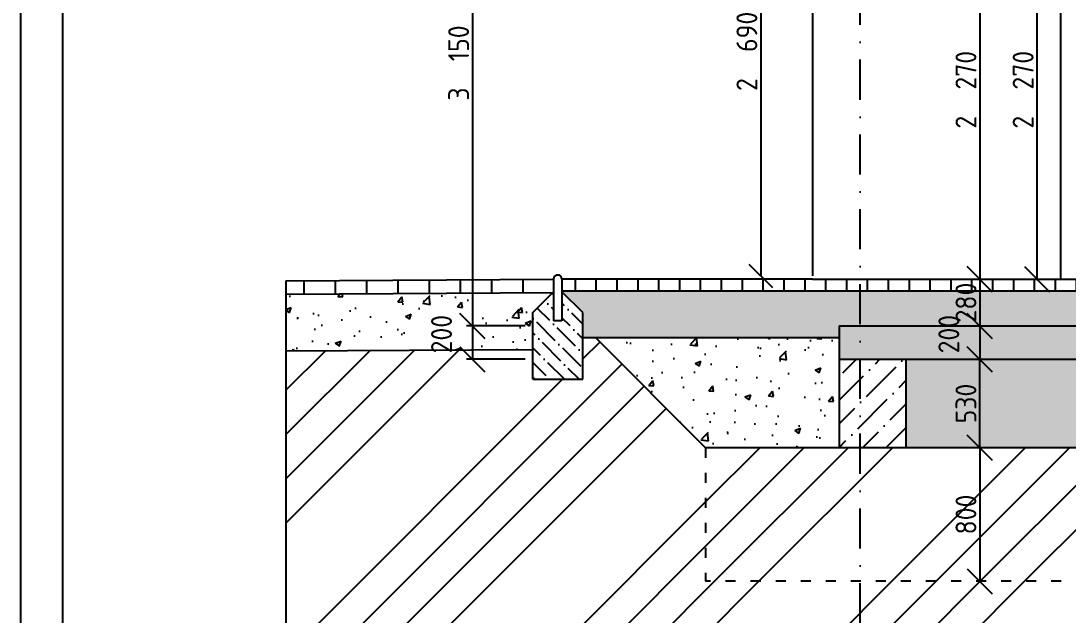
# Model space of a CAD drawing. Extents: x 3792242 to 5145247, y -1546315 to -1031918.
# Drawn here: x 3792242 to 3798514, y -1506963 to -1503403 of the extents above; entities that cross this region are included whole.
import ezdxf

# ---------------------------------------------------------------- set-up
doc = ezdxf.new("R2010")
doc.units = 0
doc.header["$MEASUREMENT"] = 0
doc.linetypes.add('ACAD_ISO03W100', pattern=[30, 12, -18])
doc.linetypes.add('BODKOCIARKOVANA_3', pattern=[5.6, 3, -1.3, 0, -1.3])
doc.layers.get('0').update_dxf_attribs({"linetype": 'CONTINUOUS'})
doc.layers.get('Defpoints').update_dxf_attribs({"color": 61, "linetype": 'CONTINUOUS'})
for name, color, linetype in [('KÓTY', 4, 'CONTINUOUS'), ('MÚRY', 1, 'CONTINUOUS'), ('osi', 253, 'CONTINUOUS'), ('TENKÁ', 7, 'CONTINUOUS'), ('ŠRAFY', 82, 'CONTINUOUS'), ('šrafy-múry', 8, 'CONTINUOUS')]:
    doc.layers.add(name, color=color, linetype=linetype)
doc.styles.add('STYLE1', font='isocp.shx')
doc.dimstyles.new('STANDARD 50', dxfattribs={"dimtxt": 125, "dimasz": 140, "dimexe": 10, "dimexo": 200, "dimgap": 20, "dimtad": 1, "dimdsep": 46, "dimlunit": 6, "dimtxsty": 'STYLE1', "dimblk1": 'OBLIQUE', "dimblk2": 'OBLIQUE', "dimsah": 1, "dimcen": 2.5, "dimse1": 1, "dimse2": 1, "dimadec": 0, "dimazin": 0, "dimtfac": 1, "dimtmove": 1, "dimatfit": 3, "dimldrblk": 'OBLIQUE', "dimfxl": 1, "dimtolj": 1, "dimtzin": 0, "dimarcsym": 0})
doc.dimstyles.new('STANDARD-50', dxfattribs={"dimtxt": 125, "dimasz": 150, "dimexe": 10, "dimexo": 200, "dimgap": 20, "dimtad": 1, "dimdsep": 46, "dimlunit": 6, "dimtxsty": 'STYLE1', "dimblk1": 'OBLIQUE', "dimblk2": 'OBLIQUE', "dimsah": 1, "dimcen": 2.5, "dimse1": 1, "dimse2": 1, "dimadec": 0, "dimazin": 0, "dimtfac": 1, "dimtmove": 1, "dimatfit": 3, "dimldrblk": 'OBLIQUE', "dimfxl": 1, "dimtolj": 1, "dimtzin": 0, "dimarcsym": 0})
pattern_1 = [(45, (-120860.31, 36883.5), (53.0330086, 194.4543648), [250, -50, 0, -50])]
pattern_2 = [(50, (-12142579.75, 625210.72), (358.6300913, -31.3760675), [37.5, -412.5]), (355, (-12142579.75, 625210.72), (-69.375667, 376.096067), [30, -330]), (100.4514445, (-12142549.87, 625208.1), (289.254423, 344.7199955), [31.870096, -350.571056]), (46.1842, (-12142579.75, 625310.72), (533.620665, -82.75964), [56.25, -618.75]), (96.6356355, (-12142535.3, 625303.83), (467.330973, 487.0593), [47.805171, -525.85688]), (351.184164, (-12142579.75, 625310.7), (467.330973, 487.0593), [45, -495]), (21, (-12142529.75, 625285.72), (298.453526, -201.3094453), [37.5, -412.5]), (326, (-12142529.75, 625285.72), (121.657666, 362.5750225), [30, -330]), (71.4514447, (-12142504.9, 625268.95), (420.111188, 161.2655764), [31.870095, -350.571056]), (37.5, (-12142579.75, 625210.72), (6.0799277, 166.4469269), [0, -326, 0, -335, 0, -331.25]), (7.5, (-12142579.75, 625210.72), (131.5347687, 197.205856), [0, -191, 0, -318.5, 0, -126.25]), (327.5, (-12142691.25, 625210.72), (266.9112181, -11.2774359), [0, -125, 0, -390, 0, -517.5]), (317.5, (-12142741.25, 625210.72), (291.5930847, 50.052491), [0, -162.5, 0, -259, 0, -367.5])]
pattern_3 = [(45, (42813.2, 0), (-795.49513, 795.49513), []), (45, (43078.4, 0), (-795.49513, 795.49513), []), (45, (43343.5, 0), (-795.49513, 795.49513), []), (45, (43608.7, 0), (-795.49513, 795.49513), [])]

# ---------------------------------------------------------------- blocks, each defined once
blk = doc.blocks.new('_OBLIQUE')
at = {"color": 0, "linetype": 'ByBlock'}
blk.add_line((-0.5, -0.5), (0.5, 0.5), dxfattribs=at)
blk = doc.blocks.new('*D33763')
at = {"layer": 'Defpoints', "color": 0}
for p in [(3798065.2, -1502680.3), (3798065.2, -1504950.3), (3798327.2, -1504950.3)]:
    blk.add_point(p, dxfattribs=at)
at = {"layer": 'KÓTY', "color": 0, "lineweight": -2, "ltscale": 0.25}
blk.add_line((3798327.2, -1502680.3), (3798327.2, -1504950.3), dxfattribs=at)
at = {"layer": 'KÓTY', "color": 0, "linetype": 'ByBlock', "lineweight": -2, "xscale": 150, "yscale": 150, "zscale": 150}
for p, rotation in [((3798327.2, -1502680.3), 90), ((3798327.2, -1504950.3), 270)]:
    blk.add_blockref('_OBLIQUE', p, dxfattribs=dict(at, rotation=rotation))
at = {"layer": 'KÓTY', "color": 0, "insert": (3798244.7, -1503815.3), "char_height": 125, "attachment_point": 5, "rotation": 90, "style": 'STYLE1'}
blk.add_mtext('\\A1;2ﾠ270', dxfattribs=at)
blk = doc.blocks.new('*D39715')
at = {"layer": 'Defpoints', "color": 0}
for p in [(3798289.7, -1502680.3), (3797984.7, -1504950.3), (3798289.7, -1504950.3)]:
    blk.add_point(p, dxfattribs=at)
at = {"layer": 'KÓTY', "color": 0, "lineweight": -2, "ltscale": 0.25}
blk.add_line((3797984.7, -1502680.3), (3797984.7, -1504950.3), dxfattribs=at)
at = {"layer": 'KÓTY', "color": 0, "linetype": 'ByBlock', "lineweight": -2, "xscale": 150, "yscale": 150, "zscale": 150}
for p, rotation in [((3797984.7, -1502680.3), 90), ((3797984.7, -1504950.3), 270)]:
    blk.add_blockref('_OBLIQUE', p, dxfattribs=dict(at, rotation=rotation))
at = {"layer": 'KÓTY', "color": 0, "insert": (3797902.2, -1503815.3), "char_height": 125, "attachment_point": 5, "rotation": 90, "style": 'STYLE1'}
blk.add_mtext('\\A1;2ﾠ270', dxfattribs=at)
blk = doc.blocks.new('*D39716')
at = {"layer": 'Defpoints', "color": 0}
for p in [(3797984.7, -1505430.3), (3798438.7, -1505430.3), (3798438.7, -1505960.3)]:
    blk.add_point(p, dxfattribs=at)
at = {"layer": 'KÓTY', "color": 0, "lineweight": -2, "ltscale": 0.25}
blk.add_line((3797984.7, -1505960.3), (3797984.7, -1505430.3), dxfattribs=at)
at = {"layer": 'KÓTY', "color": 0, "linetype": 'ByBlock', "lineweight": -2, "xscale": 150, "yscale": 150, "zscale": 150}
for p, rotation in [((3797984.7, -1505430.3), 90), ((3797984.7, -1505960.3), 270)]:
    blk.add_blockref('_OBLIQUE', p, dxfattribs=dict(at, rotation=rotation))
at = {"layer": 'KÓTY', "color": 0, "insert": (3797902.2, -1505695.3), "char_height": 125, "attachment_point": 5, "rotation": 90, "style": 'STYLE1'}
blk.add_mtext('\\A1;530', dxfattribs=at)
blk = doc.blocks.new('*D39717')
at = {"layer": 'Defpoints', "color": 0}
for p in [(3798438.7, -1505960.3), (3797984.7, -1506760.3), (3798438.7, -1506760.3)]:
    blk.add_point(p, dxfattribs=at)
at = {"layer": 'KÓTY', "color": 0, "lineweight": -2, "ltscale": 0.25}
blk.add_line((3797984.7, -1505960.3), (3797984.7, -1506760.3), dxfattribs=at)
at = {"layer": 'KÓTY', "color": 0, "linetype": 'ByBlock', "lineweight": -2, "xscale": 150, "yscale": 150, "zscale": 150}
for p, rotation in [((3797984.7, -1505960.3), 90), ((3797984.7, -1506760.3), 270)]:
    blk.add_blockref('_OBLIQUE', p, dxfattribs=dict(at, rotation=rotation))
at = {"layer": 'KÓTY', "color": 0, "insert": (3797902.2, -1506360.3), "char_height": 125, "attachment_point": 5, "rotation": 90, "style": 'STYLE1'}
blk.add_mtext('\\A1;800', dxfattribs=at)
blk = doc.blocks.new('*D39718')
at = {"layer": 'Defpoints', "color": 0}
for p in [(3797984.7, -1504950.3), (3797984.7, -1505230.3), (3797984.7, -1505230.3)]:
    blk.add_point(p, dxfattribs=at)
at = {"layer": 'KÓTY', "color": 0, "lineweight": -2, "ltscale": 0.25}
blk.add_line((3797984.7, -1504950.3), (3797984.7, -1505230.3), dxfattribs=at)
at = {"layer": 'KÓTY', "color": 0, "linetype": 'ByBlock', "lineweight": -2, "xscale": 150, "yscale": 150, "zscale": 150}
for p, rotation in [((3797984.7, -1504950.3), 90), ((3797984.7, -1505230.3), 270)]:
    blk.add_blockref('_OBLIQUE', p, dxfattribs=dict(at, rotation=rotation))
at = {"layer": 'KÓTY', "color": 0, "insert": (3797902.2, -1505090.3), "char_height": 125, "attachment_point": 5, "rotation": 90, "style": 'STYLE1'}
blk.add_mtext('\\A1;280', dxfattribs=at)
blk = doc.blocks.new('*D39719')
at = {"layer": 'Defpoints', "color": 0}
for p in [(3797984.7, -1505230.3), (3797984.7, -1505430.3), (3797984.7, -1505430.3)]:
    blk.add_point(p, dxfattribs=at)
at = {"layer": 'KÓTY', "color": 0, "lineweight": -2, "ltscale": 0.25}
blk.add_line((3797984.7, -1505230.3), (3797984.7, -1505430.3), dxfattribs=at)
at = {"layer": 'KÓTY', "color": 0, "linetype": 'ByBlock', "lineweight": -2, "xscale": 150, "yscale": 150, "zscale": 150}
for p, rotation in [((3797984.7, -1505230.3), 90), ((3797984.7, -1505430.3), 270)]:
    blk.add_blockref('_OBLIQUE', p, dxfattribs=dict(at, rotation=rotation))
at = {"layer": 'KÓTY', "color": 0, "insert": (3797799.7, -1505279.5), "char_height": 125, "attachment_point": 5, "rotation": 90, "style": 'STYLE1'}
blk.add_mtext('\\A1;200', dxfattribs=at)
blk = doc.blocks.new('*D49171')
at = {"layer": 'Defpoints', "color": 0}
for p in [(3796982.7, -1502240.3), (3796672.7, -1504930.3), (3796982.7, -1504930.3)]:
    blk.add_point(p, dxfattribs=at)
at = {"layer": 'KÓTY', "color": 0, "lineweight": -2}
blk.add_line((3796672.7, -1502240.3), (3796672.7, -1504930.3), dxfattribs=at)
at = {"layer": 'KÓTY', "color": 0, "linetype": 'ByBlock', "lineweight": -2, "xscale": 140, "yscale": 140, "zscale": 140}
for p, rotation in [((3796672.7, -1502240.3), 90), ((3796672.7, -1504930.3), 270)]:
    blk.add_blockref('_OBLIQUE', p, dxfattribs=dict(at, rotation=rotation))
at = {"layer": 'KÓTY', "color": 0, "insert": (3796590.2, -1503585.3), "char_height": 125, "attachment_point": 5, "rotation": 90, "style": 'STYLE1'}
blk.add_mtext('\\A1;2ﾠ690', dxfattribs=at)
blk = doc.blocks.new('*D49268')
at = {"layer": 'Defpoints', "color": 0}
for p in [(3797522.7, -1502080.3), (3794946.2, -1505230.3), (3797142.7, -1505230.3)]:
    blk.add_point(p, dxfattribs=at)
at = {"layer": 'KÓTY', "color": 0, "lineweight": -2, "ltscale": 0.25}
blk.add_line((3794946.2, -1502080.3), (3794946.2, -1505230.3), dxfattribs=at)
at = {"layer": 'KÓTY', "color": 0, "linetype": 'ByBlock', "lineweight": -2, "xscale": 150, "yscale": 150, "zscale": 150}
for p, rotation in [((3794946.2, -1502080.3), 90), ((3794946.2, -1505230.3), 270)]:
    blk.add_blockref('_OBLIQUE', p, dxfattribs=dict(at, rotation=rotation))
at = {"layer": 'KÓTY', "color": 0, "insert": (3794863.7, -1503655.3), "char_height": 125, "attachment_point": 5, "rotation": 90, "style": 'STYLE1'}
blk.add_mtext('\\A1;3ﾠ150', dxfattribs=at)
blk = doc.blocks.new('*D49269')
at = {"layer": 'Defpoints', "color": 0}
for p in [(3797142.7, -1505230.3), (3794946.2, -1505430.3), (3797142.7, -1505430.3)]:
    blk.add_point(p, dxfattribs=at)
at = {"layer": 'KÓTY', "color": 0, "lineweight": -2, "ltscale": 0.25}
blk.add_line((3794946.2, -1505230.3), (3794946.2, -1505430.3), dxfattribs=at)
at = {"layer": 'KÓTY', "color": 0, "linetype": 'ByBlock', "lineweight": -2, "xscale": 150, "yscale": 150, "zscale": 150}
for p, rotation in [((3794946.2, -1505230.3), 90), ((3794946.2, -1505430.3), 270)]:
    blk.add_blockref('_OBLIQUE', p, dxfattribs=dict(at, rotation=rotation))
at = {"layer": 'KÓTY', "color": 0, "insert": (3794761.2, -1505279.5), "char_height": 125, "attachment_point": 5, "rotation": 90, "style": 'STYLE1'}
blk.add_mtext('\\A1;200', dxfattribs=at)

msp = doc.modelspace()

# ---------------------------------------------------------------- hatches: boundary and pattern name
at = {"layer": 'ŠRAFY', "ltscale": 0.25}
h = msp.add_hatch(dxfattribs=at)
h.set_pattern_fill('ANSI34', color=256, scale=1500)
h.set_pattern_definition(pattern_3)
h.paths.add_polyline_path([(3843812.693, -1506860.27), (3843812.693, -1506760.27), (3845012.693, -1506760.27), (3848402.693, -1506760.27), (3848402.693, -1505960.27), (3850427.693, -1505960.27), (3850427.693, -1506760.27), (3852627.693, -1506760.27), (3854353.693, -1506760.27), (3855292.693, -1506760.27), (3855292.693, -1506860.27), (3857092.693, -1506860.27), (3857092.693, -1506760.27), (3857092.693, -1505960.27), (3858312.693, -1504740.27), (3858549.193, -1504740.27), (3858549.193, -1508064.5), (3793829.193, -1508064.5), (3793829.193, -1505380.278), (3795307.693, -1505371.058), (3795307.693, -1505550.27), (3795607.693, -1505550.27), (3795607.693, -1505300.27), (3795682.693, -1505300.27), (3796342.693, -1505960.27), (3796342.693, -1506760.27), (3798763.693, -1506760.27), (3808758.193, -1506760.27), (3809872.693, -1506760.27), (3811372.693, -1506760.27), (3811372.693, -1505960.27), (3842012.693, -1505960.27), (3842012.693, -1506760.27), (3842012.693, -1506860.27)])
h = msp.add_hatch(dxfattribs=at)
h.set_pattern_fill('ANSI31', color=256, scale=1500, angle=45)
h.set_pattern_definition([(90, (42813.2, 0), (-187.5, 1e-14), [])])
h.paths.add_polyline_path([(3795432.693, -1505025.27), (3795432.693, -1504950.27), (3793829.193, -1504960.27), (3793829.193, -1505040.272), (3795427.66, -1505030.303)])
h = msp.add_hatch(dxfattribs=at)
h.set_pattern_fill('AR-SAND', color=256, scale=50)
h.set_pattern_definition([(37.5, (42813.19, 0), (-3.1496679, 96.3411885), [0, -76, 0, -85, 0, -81.25]), (7.5, (42813.19, 0), (88.4888353, 141.1073033), [0, -41, 0, -68.5, 0, -26.25]), (327.5, (42751.69, 0), (155.7070931, 0.2829527), [0, -25, 0, -90, 0, -117.5]), (317.5, (42751.69, 0), (150.3063302, 43.8837782), [0, -12.5, 0, -59, 0, -67.5])])
h.paths.add_polyline_path([(3796982.693, -1505020.27), (3795482.693, -1505020.27), (3795482.693, -1505025.27), (3795607.693, -1505150.27), (3795607.693, -1505300.27), (3797142.693, -1505300.27), (3797142.693, -1505230.27), (3807257.152, -1505230.27), (3807257.152, -1505020.27), (3798292.693, -1505020.27)])
h.paths.add_polyline_path([(3797777.193, -1505234.07), (3797777.193, -1504946.471), (3798027.193, -1504946.471), (3798027.193, -1505234.07)], flags=9)
h.paths.add_polyline_path([(3797674.693, -1505423.319), (3797674.693, -1505135.721), (3797924.693, -1505135.721), (3797924.693, -1505423.319)], flags=9)
h = msp.add_hatch(dxfattribs=at)
h.set_pattern_fill('ANSI31', color=256, scale=1000, angle=45)
h.set_pattern_definition([(90, (42813.19, 0), (-125, 8e-15), [])])
h.paths.add_polyline_path([(3807257.152, -1505020.27), (3807257.152, -1504950.27), (3806219.652, -1504950.27), (3800833.652, -1504950.27), (3798537.693, -1504950.27), (3798467.693, -1504950.27), (3796982.693, -1504950.27), (3795482.693, -1504950.27), (3795482.693, -1505020.27), (3796982.693, -1505020.27), (3798292.693, -1505020.27)])
h.paths.add_polyline_path([(3797777.193, -1505234.07), (3797777.193, -1504946.471), (3798027.193, -1504946.471), (3798027.193, -1505234.07)], flags=9)
h = msp.add_hatch(dxfattribs=at)
h.set_pattern_fill('AR-CONC', color=256, scale=50)
h.set_pattern_definition(pattern_2)
h.paths.add_polyline_path([(3795427.66, -1505030.303), (3793829.193, -1505040.272), (3793829.193, -1505380.278), (3795307.693, -1505371.058), (3795307.693, -1505150.27)])
h = msp.add_hatch(dxfattribs=at)
h.set_pattern_fill('ANSI36', color=256, scale=500, angle=90)
h.set_pattern_definition([(135, (-12147373.675, 623547.38), (-121.53397802, 33.14563037), [156.25, -31.25, 0, -31.25])])
h.paths.add_polyline_path([(3795607.693, -1505150.27), (3795482.693, -1505025.27), (3795482.693, -1505200.27), (3795432.693, -1505200.27), (3795432.693, -1505025.27), (3795307.693, -1505150.27), (3795307.693, -1505550.27), (3795607.693, -1505550.27)])
h = msp.add_hatch(dxfattribs=at)
h.set_pattern_fill('AR-CONC', color=256, scale=50)
h.set_pattern_definition(pattern_2)
h.paths.add_polyline_path([(3797142.693, -1505300.27), (3795682.693, -1505300.27), (3796342.693, -1505960.27), (3797142.693, -1505960.27), (3797142.693, -1505430.27)])
h = msp.add_hatch(dxfattribs=at)
h.set_pattern_fill('AR-CONC', color=256, scale=50)
h.set_pattern_definition(pattern_2)
h.paths.add_polyline_path([(3810422.693, -1505430.27), (3797542.693, -1505430.27), (3797542.693, -1505960.27), (3810422.693, -1505960.27)])
h.paths.add_polyline_path([(3809061.193, -1505839.07), (3809061.193, -1505551.471), (3809311.193, -1505551.471), (3809311.193, -1505839.07)], flags=24)
h.paths.add_polyline_path([(3808308.035, -1505462.895), (3808826.884, -1505462.895), (3808826.884, -1505662.944), (3808308.035, -1505662.944)], flags=24)
h.paths.add_polyline_path([(3804194.458, -1505648.894), (3804700.807, -1505648.894), (3804700.807, -1505848.944), (3804194.458, -1505848.944)], flags=24)
h.paths.add_polyline_path([(3797777.193, -1505839.07), (3797777.193, -1505551.471), (3798027.193, -1505551.471), (3798027.193, -1505839.07)], flags=24)
h.paths.add_polyline_path([(3798763.035, -1505462.895), (3799281.884, -1505462.895), (3799281.884, -1505662.944), (3798763.035, -1505662.944)], flags=24)
h = msp.add_hatch(dxfattribs=at)
h.set_pattern_fill('ANSI34', color=256, scale=1500)
h.set_pattern_definition(pattern_3)
h.paths.add_polyline_path([(3809872.693, -1506760.27), (3809872.693, -1505960.27), (3797542.693, -1505960.27), (3797142.693, -1505960.27), (3796342.693, -1505960.27), (3796342.693, -1506760.27)])
h.paths.add_polyline_path([(3809061.193, -1506504.07), (3809061.193, -1506216.471), (3809311.193, -1506216.471), (3809311.193, -1506504.07)], flags=24)
h.paths.add_polyline_path([(3808309.582, -1506185.2), (3808815.93, -1506185.2), (3808815.93, -1506385.249), (3808309.582, -1506385.249)], flags=24)
h.paths.add_polyline_path([(3797777.193, -1506504.07), (3797777.193, -1506216.471), (3798027.193, -1506216.471), (3798027.193, -1506504.07)], flags=24)
h.paths.add_polyline_path([(3798702.082, -1506185.2), (3799208.43, -1506185.2), (3799208.43, -1506385.249), (3798702.082, -1506385.249)], flags=24)
at = {"layer": 'šrafy-múry'}
h = msp.add_hatch(dxfattribs=at)
h.set_pattern_fill('ANSI36', color=253, scale=800, angle=180)
h.set_pattern_definition(pattern_1)
h.paths.add_polyline_path([(3810822.693, -1505230.27), (3797142.693, -1505230.27), (3797142.693, -1505430.27), (3810822.693, -1505430.27)])
h = msp.add_hatch(dxfattribs=at)
h.set_pattern_fill('ANSI36', color=253, scale=800, angle=180)
h.set_pattern_definition(pattern_1)
h.paths.add_polyline_path([(3797142.693, -1505430.27), (3797142.693, -1505960.27), (3797542.693, -1505960.27), (3797542.693, -1505430.27)])

# ---------------------------------------------------------------- linework, layer by layer
at = {"color": 253}
for p, q in [((3797142.693, -1505960.27), (3796342.693, -1505960.27)), ((3810422.693, -1505960.27), (3797542.693, -1505960.27))]:
    msp.add_line(p, q, dxfattribs=at)
at = {"layer": 'Defpoints'}
msp.add_line((3793829.193, -1504960.27), (3793829.193, -1508064.5), dxfattribs=at)
at = {"layer": 'KÓTY', "ltscale": 0.25}
for p, q in [((3795261.596, -1505230.27), (3794911.596, -1505230.27)), ((3795261.596, -1505430.27), (3794911.596, -1505430.27))]:
    msp.add_line(p, q, dxfattribs=at)
at = {"layer": 'MÚRY'}
for p, q in [((3793829.193, -1504960.27), (3795432.693, -1504950.27)), ((3796982.693, -1504950.27), (3795482.693, -1504950.27)), ((3796982.693, -1504950.27), (3810982.693, -1504950.27))]:
    msp.add_line(p, q, dxfattribs=at)
msp.add_arc((3795457.693, -1504950.27), 25, 0, 180, dxfattribs=at)
at = {"layer": 'osi', "linetype": 'BODKOCIARKOVANA_3', "ltscale": 80}
msp.add_line((3797267.693, -1508356), (3797267.693, -1485946), dxfattribs=at)
at = {"layer": 'TENKÁ', "color": 7}
for p, q in [((3792242.193, -1511713.552), (3792242.193, -1483879.516)), ((3792492.193, -1511463.552), (3792492.193, -1484129.516))]:
    msp.add_line(p, q, dxfattribs=at)
at = {"layer": 'TENKÁ'}
for p, q in [((3798467.693, -1502330.27), (3798467.693, -1504950.27)), ((3796982.693, -1502680.27), (3796982.693, -1504930.27)), ((3793829.193, -1505040.272), (3795433.192, -1505030.269)), ((3796982.693, -1505020.27), (3810980.052, -1505020.27)), ((3797142.693, -1505230.27), (3810822.693, -1505230.27)), ((3797142.693, -1505230.27), (3810822.693, -1505230.27)), ((3797142.693, -1505230.27), (3797142.693, -1505960.27)), ((3796342.693, -1505960.27), (3795682.693, -1505300.27)), ((3793829.193, -1505380.278), (3795307.693, -1505371.058)), ((3797142.693, -1505430.27), (3810822.693, -1505430.27)), ((3797142.693, -1505430.27), (3810822.693, -1505430.27)), ((3797542.693, -1505430.27), (3797542.693, -1505960.27)), ((3797542.693, -1505960.27), (3797142.693, -1505960.27))]:
    msp.add_line(p, q, dxfattribs=at)
at = {"layer": 'TENKÁ', "ltscale": 0.25}
for p, q in [((3795432.693, -1504950.27), (3795432.693, -1505200.27)), ((3795482.693, -1504950.27), (3795482.693, -1505200.27)), ((3795307.693, -1505150.27), (3795432.693, -1505025.27)), ((3795482.693, -1505020.27), (3798292.693, -1505020.27)), ((3795607.693, -1505150.27), (3795482.693, -1505025.27)), ((3795307.693, -1505550.27), (3795307.693, -1505150.27)), ((3795607.693, -1505550.27), (3795607.693, -1505150.27)), ((3795482.693, -1505200.27), (3795432.693, -1505200.27)), ((3795607.693, -1505300.27), (3797142.693, -1505300.27)), ((3795307.693, -1505550.27), (3795607.693, -1505550.27))]:
    msp.add_line(p, q, dxfattribs=at)
at = {"layer": 'TENKÁ', "linetype": 'ACAD_ISO03W100', "ltscale": 5}
for p in [(3796342.693, -1505960.27), (3811372.693, -1506760.27)]:
    msp.add_line(p, (3796342.693, -1506760.27), dxfattribs=at)

# ---------------------------------------------------------------- dimensions: what is measured, and where the dimension line sits
at = {"layer": 'KÓTY', "ltscale": 0.25}
for base, p1, p2, picture, middle in [((3794946.193, -1505230.27), (3797522.693, -1502080.27), (3797142.693, -1505230.27), '*D49268', (3794863.65, -1503655.27)), ((3797984.693, -1504950.27), (3798289.693, -1502680.27), (3798289.693, -1504950.27), '*D39715', (3797902.15, -1503815.27)), ((3798327.193, -1504950.27), (3798065.193, -1502680.27), (3798065.193, -1504950.27), '*D33763', (3798244.65, -1503815.27)), ((3797984.693, -1505230.27), (3797984.693, -1504950.27), (3797984.693, -1505230.27), '*D39718', (3797902.193, -1505090.27)), ((3794946.193, -1505430.27), (3797142.693, -1505230.27), (3797142.693, -1505430.27), '*D49269', (3794761.193, -1505279.52)), ((3797984.693, -1505430.27), (3797984.693, -1505230.27), (3797984.693, -1505430.27), '*D39719', (3797799.693, -1505279.52)), ((3797984.693, -1505430.27), (3798438.693, -1505960.27), (3798438.693, -1505430.27), '*D39716', (3797902.193, -1505695.27)), ((3797984.693, -1506760.27), (3798438.693, -1505960.27), (3798438.693, -1506760.27), '*D39717', (3797902.193, -1506360.27))]:
    dim = msp.add_linear_dim(base=base, p1=p1, p2=p2, angle=90, dimstyle='STANDARD-50', override={"dimtxsty": 'STYLE1', "dimldrblk": 'OBLIQUE'}, dxfattribs=at)
    dim.commit()
    dim.dimension.update_dxf_attribs({"geometry": picture, "text_midpoint": middle})
at = {"layer": 'KÓTY'}
dim = msp.add_linear_dim(base=(3796672.693, -1504930.27), p1=(3796982.693, -1502240.27), p2=(3796982.693, -1504930.27), angle=90, dimstyle='STANDARD 50', override={"dimtxsty": 'STYLE1', "dimldrblk": 'OBLIQUE'}, dxfattribs=at)
dim.commit()
dim.dimension.update_dxf_attribs({"geometry": '*D49171', "text_midpoint": (3796590.15, -1503585.27)})

doc.saveas('drawing.dxf')
